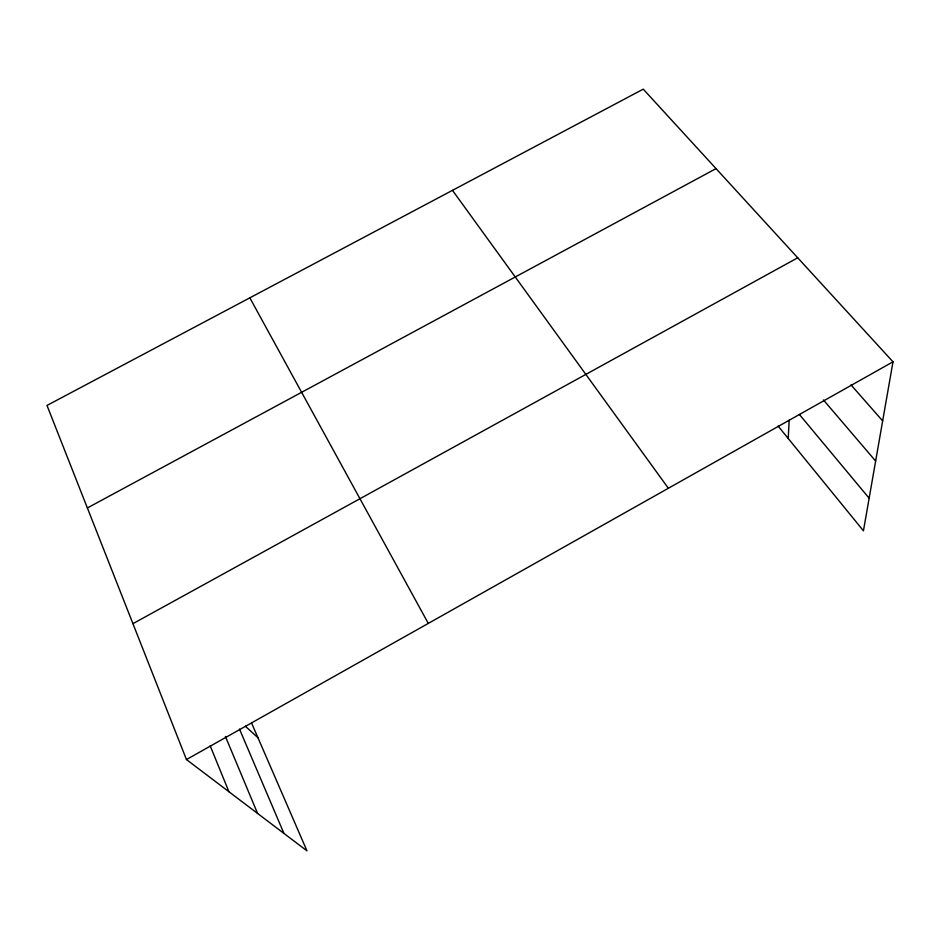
<?xml version="1.0" encoding="UTF-8"?>
<svg xmlns="http://www.w3.org/2000/svg" width="940" height="940" viewBox="0 0 940 940"><rect width="100%" height="100%" fill="white"/><g stroke="black" fill="none" stroke-linecap="round" stroke-linejoin="round"><path stroke-width="1.41" d="M788.214 438.487L789.177 420.168M251.579 723.013L306.969 850.853L186.449 759.555L47 405.434L643.254 89.147L893 361.818L863.437 530.818L778.12 426.102M186.449 759.555L893 361.818M132.94 623.667L797.719 257.783M87.373 507.953L716.033 168.613M245.352 726.221L257.959 737.724M851.005 384.883L882.66 420.92M823.464 399.97L875.645 461.058M799.364 414.434L869.148 498.224M452.481 190.35L668.364 488.271M249.84 297.839L428.299 623.408M239.488 729.052L283.939 833.404M225.424 736.466L257.56 813.417M210.184 745.82L228.925 791.715"/></g></svg>
